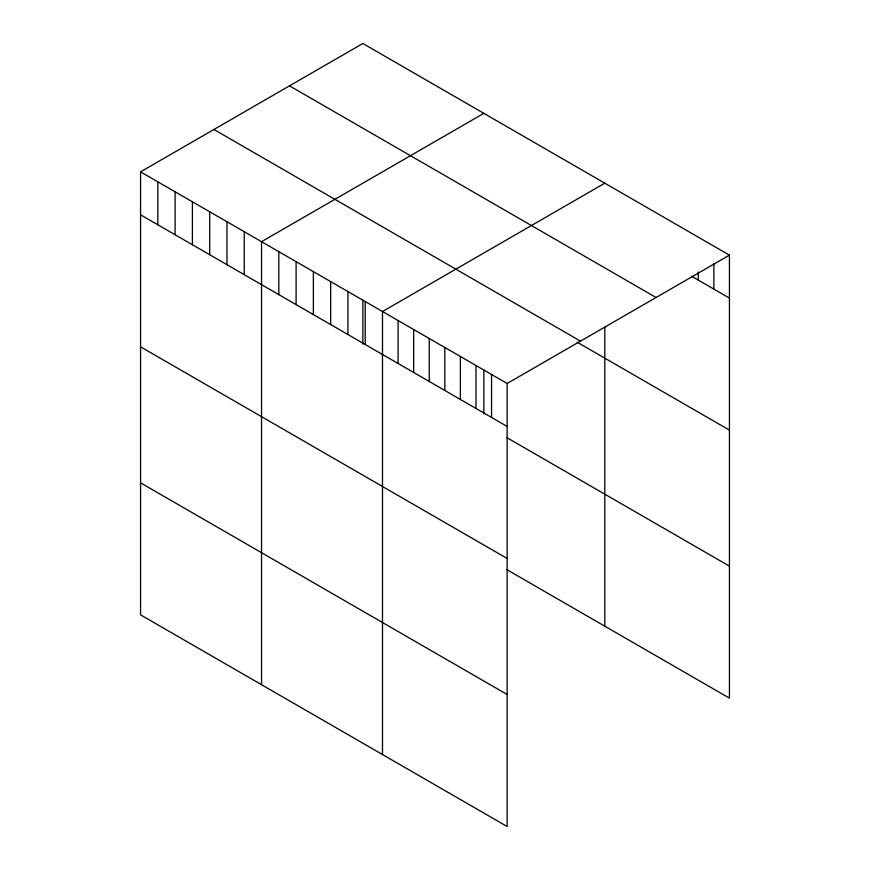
<?xml version="1.0" encoding="UTF-8"?>
<svg xmlns="http://www.w3.org/2000/svg" width="870" height="870" viewBox="0 0 870 870"><rect width="100%" height="100%" fill="white"/><g stroke="black" fill="none" stroke-linecap="round" stroke-linejoin="round"><path stroke-width="1.3" d="M140.559 171.847L507.134 383.485L507.134 826.5L140.559 614.862L140.559 171.847L362.866 43.5L729.441 255.138L729.441 698.153L506.873 569.654M483.84 113.339L261.533 241.686L261.533 684.701M604.802 183.178L382.495 311.525L382.495 754.54M507.134 383.485L729.441 255.138M691.606 276.247L729.441 298.095M289.503 85.858L656.078 297.496M213.922 129.489L580.497 341.127M577.158 342.193L729.441 430.117M140.559 214.803L507.134 426.441M506.873 437.643L729.441 566.131M140.559 346.825L507.134 558.464M140.559 482.839L507.134 694.477M713.857 263.599L713.857 289.101M698.284 272.049L698.284 280.107M604.802 327.174L604.802 626.193M491.55 374.491L491.55 417.448M483.84 369.924L483.84 413.979M475.977 365.498L475.977 408.454M460.393 356.504L460.393 399.46M444.82 347.511L444.82 390.467M429.236 338.506L429.236 381.473M413.652 329.512L413.652 372.469M398.079 320.519L398.079 363.475M365.215 301.553L365.215 344.509M362.866 300.085L362.866 344.128M347.935 291.57L347.935 334.526M330.654 281.597L330.654 324.553M313.374 271.614L313.374 314.581M296.094 261.642L296.094 304.598M278.813 251.669L278.813 294.625M244.252 231.714L244.252 274.67M226.972 221.73L226.972 264.687M209.692 211.758L209.692 254.714M192.4 201.775L192.4 244.731M175.12 191.802L175.12 234.759M157.84 181.819L157.84 224.786"/></g></svg>
